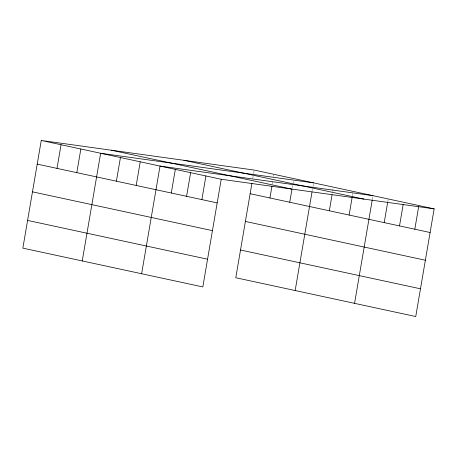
<?xml version="1.0" encoding="UTF-8"?>
<svg xmlns="http://www.w3.org/2000/svg" width="457" height="457" viewBox="0 0 457 457"><rect width="100%" height="100%" fill="white"/><g stroke="black" fill="none" stroke-linecap="round" stroke-linejoin="round"><path stroke-width="0.34" stroke-dasharray="2.29 1.71" d="M252.755 178.413L253.115 176.322M253.589 173.54L254.063 170.758M272.315 184.068L272.909 180.595M273.623 176.419L273.863 175.025M292.229 187.644L292.589 185.553M293.063 182.771L293.303 181.383M312.262 190.518L312.502 189.129M312.976 186.347L313.336 184.257M332.656 191.306L333.25 187.833M352.45 195.579L352.81 193.488M372.369 199.149L372.843 196.367M387.782 201.748L388.142 199.663"/><path stroke-width="0.69" d="M41.256 140.465L22.85 248.14L202.817 286.933L221.222 179.264L41.256 140.465L254.183 170.067L434.15 208.86L415.744 316.535L235.778 277.736L251.927 183.28M57.011 168.382L61.049 144.732M76.805 172.649L80.849 148.999M82.237 260.941L100.643 153.272L313.571 182.869M116.398 181.183L120.442 157.539M136.192 185.451L140.236 161.807M141.63 273.743L160.03 166.074L372.963 195.67M171.289 193.02L175.328 169.37M186.587 196.316L190.626 172.666M201.88 199.612L205.924 175.968M269.938 197.978L271.961 186.159M289.732 202.245L291.994 189.032M295.165 290.538L312.028 191.911M329.326 210.786L332.062 194.785M349.125 215.053L352.216 196.967M354.558 303.345L372.249 199.846M384.217 222.616L387.662 202.445M399.515 225.912L403.2 204.353M414.813 229.208L418.732 206.261M221.222 179.264L434.15 208.86M183.92 160.298L363.886 199.092M111.519 150.233L291.486 189.032M250.139 193.711L430.106 232.51M37.211 164.114L217.178 202.908M245.403 221.439L425.37 260.239M32.476 191.843L212.442 230.636M240.519 250.008L420.486 288.807M27.591 220.411L207.558 259.205"/></g></svg>
